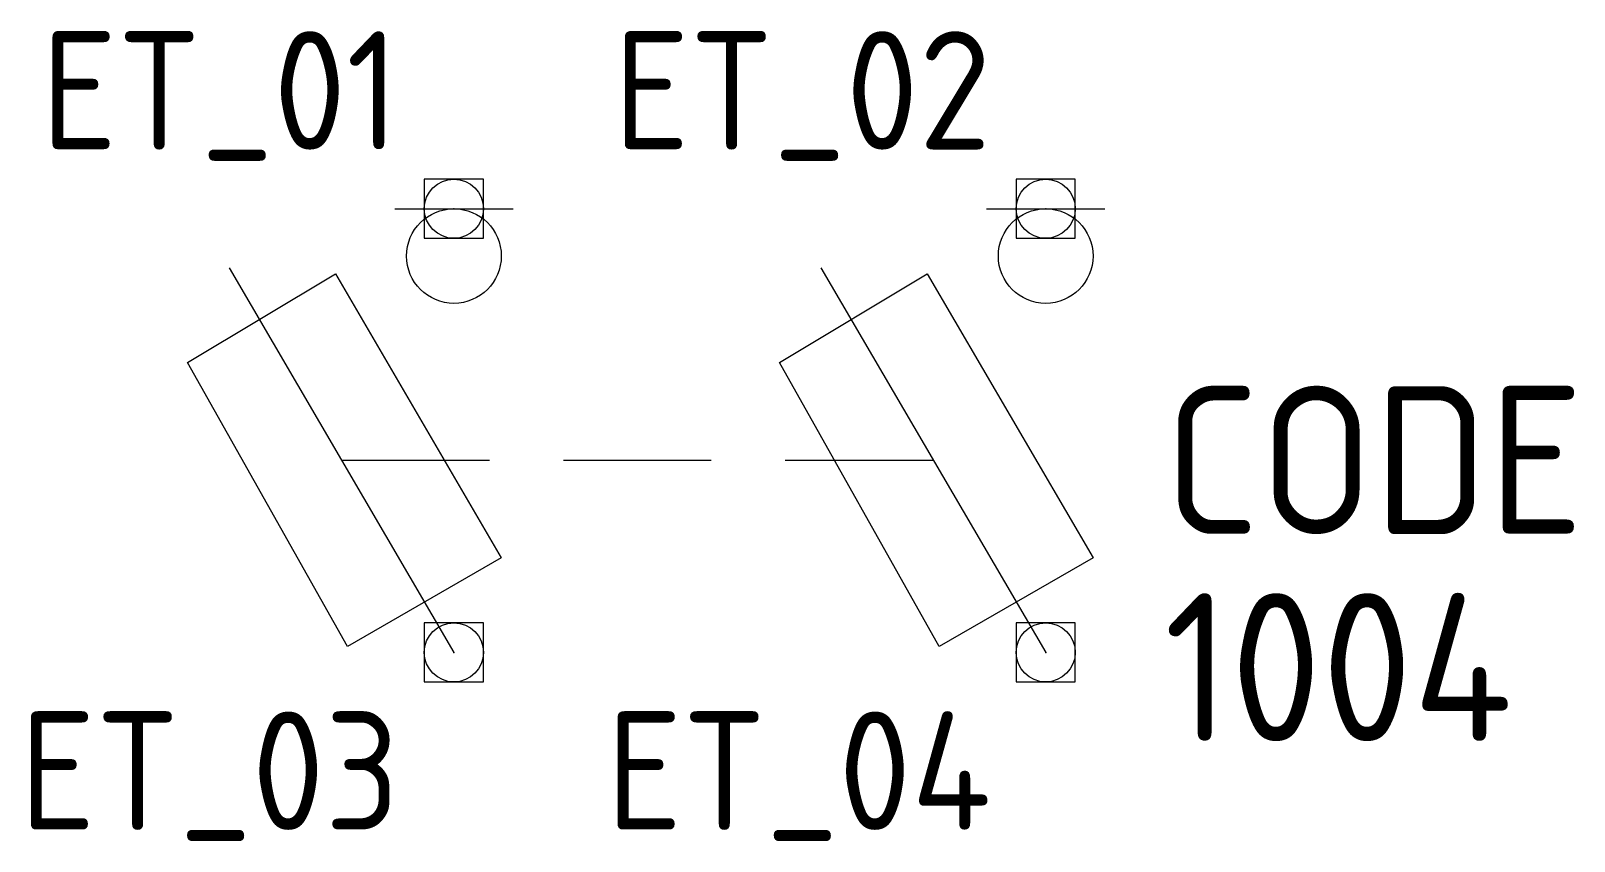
# Model space of a CAD drawing. Extents: x -7.1 to 18.9, y -6.9 to 6.8.
import ezdxf
from ezdxf.enums import TextEntityAlignment as Align

# ---------------------------------------------------------------- set-up
doc = ezdxf.new("R2010")
doc.units = 0
doc.header["$LTSCALE"] = 10
doc.header["$MEASUREMENT"] = 0
doc.header["$PDMODE"] = 96
doc.header["$PDSIZE"] = 1
doc.linetypes.add('DASHED2', pattern=[0.375, 0.25, -0.125])
doc.layers.get('0').update_dxf_attribs({"linetype": 'CONTINUOUS'})
for name, color, linetype in [('250', 6, 'CONTINUOUS'), ('C', 7, 'CONTINUOUS'), ('TKST2', 1, 'CONTINUOUS'), ('TKST3', 3, 'CONTINUOUS')]:
    doc.layers.add(name, color=color, linetype=linetype)
doc.styles.get("Standard").update_dxf_attribs({"font": 'ISO8'})

msp = doc.modelspace()

# ---------------------------------------------------------------- linework, layer by layer
at = {"linetype": 'DASHED2'}
msp.add_line((-1.9, -0.5), (8.1, -0.5), dxfattribs=at)
for points in [[(-1, 3.75), (1, 3.75)], [(9, 3.75), (11, 3.75)], [(-4.5, 1.15), (-2, 2.65), (0.8, -2.15), (-1.8, -3.65), (-4.5, 1.15)], [(-3.8, 2.75), (0, -3.75)], [(5.5, 1.15), (8, 2.65), (10.8, -2.15), (8.2, -3.65), (5.5, 1.15)], [(6.2, 2.75), (10, -3.75)]]:
    msp.add_lwpolyline(points)
for centre in [(0, 2.95), (10, 2.95)]:
    msp.add_circle(centre, 0.8)
at = {"layer": 'C', "color": 1}
msp.add_point((0, 3.75), dxfattribs=at)
at = {"layer": 'C', "color": 3}
msp.add_point((10, 3.75), dxfattribs=at)
at = {"layer": 'C', "color": 2}
msp.add_point((0, -3.75), dxfattribs=at)
at = {"layer": 'C', "color": 4}
msp.add_point((10, -3.75), dxfattribs=at)

# ---------------------------------------------------------------- texts
at = {"layer": '250'}
msp.add_attdef('1004', (12, -5.25), 'mat', height=2.5, dxfattribs=at)
at = {"layer": 'TKST2'}
for tag, p in [('ET_01', (-0.92, 4.75)), ('ET_02', (9.08, 4.75))]:
    msp.add_attdef(tag, text='', height=2, dxfattribs=at).set_placement(p, align=Align.RIGHT)
for tag, p in [('ET_03', (-0.92, -4.75)), ('ET_04', (9.08, -4.75))]:
    msp.add_attdef(tag, text='', height=2, dxfattribs=at).set_placement(p, align=Align.TOP_RIGHT)
at = {"layer": 'TKST3'}
msp.add_attdef('CODE', (12, -1.75), '-Q', height=2.5, dxfattribs=at)

doc.saveas('drawing.dxf')
